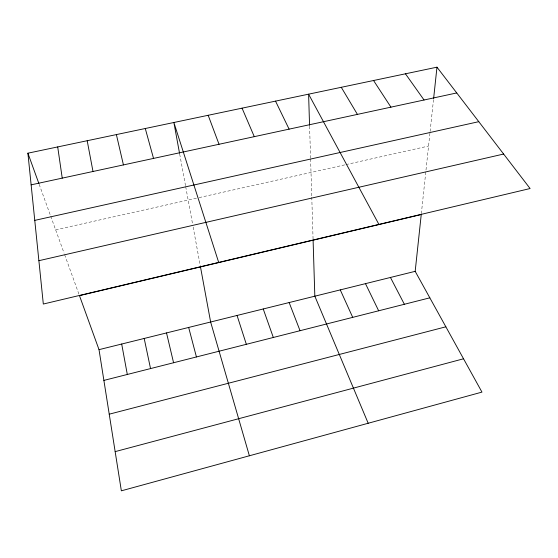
<?xml version="1.0" encoding="UTF-8"?>
<svg xmlns="http://www.w3.org/2000/svg" width="558" height="558" viewBox="0 0 558 558"><rect width="100%" height="100%" fill="white"/><g stroke="black" fill="none" stroke-linecap="round" stroke-linejoin="round"><path stroke-width="0.42" stroke-dasharray="2.79 2.09" d="M421.339 213.672L430.016 132.365M430.106 131.514L433.545 99.254M55.647 229.847L198.292 197.79M199.136 197.595L345.102 164.791M345.946 164.603L428.558 146.036M39.179 184.356L50.443 215.465M50.729 216.26L64.065 253.095M64.651 254.713L78.887 294.052M179.697 154.12L185.542 185.821M185.695 186.658L192.51 223.653M193.145 227.078L200.329 266.082M309.585 126.185L310.569 158.053M310.597 158.904L311.748 196.325M311.776 197.197L313.08 239.347"/><path stroke-width="0.84" d="M415.18 271.334L421.241 214.537L79.466 295.642L99.017 349.65L121.358 490.824L481.966 392.107L415.18 271.334L99.017 349.65M433.636 98.403L436.97 67.176L27.9 153.192L43.315 304.033L530.1 188.534L436.97 67.176M115.15 451.631L463.538 358.787M109.228 414.182L445.856 326.807M103.879 380.403L429.827 297.826M38.886 260.698L503.63 154.043M34.77 220.375L478.792 121.672M31.136 184.844L456.744 92.942M405.45 73.802L424.045 100.001M373.553 80.512L390.935 107.15M341.273 87.299L357.42 114.39M378.91 224.407L308.602 94.169L309.557 125.32M390.447 277.466L404.369 304.27M365.476 283.652L378.666 310.785M275.533 101.124L289.1 129.142M340.268 289.895L352.712 317.363M242.06 108.161L254.288 136.661M368.182 423.257L314.831 296.193L313.101 240.198M289.149 302.555L300.044 330.706M208.176 115.283L219.029 144.271M27.9 153.192L38.893 183.561M263.23 308.972L273.322 337.471M237.052 315.458L246.343 344.307M218.694 262.42L173.873 122.495L179.543 153.29M249.377 455.781L210.631 322.001L200.482 266.926M145.275 128.507L153.534 158.416M188.66 327.441L196.43 356.953M166.521 332.931L173.573 362.742M116.385 134.583L123.43 164.917M144.194 338.455L150.534 368.58M87.194 140.721L92.998 171.487M121.693 344.028L127.308 374.467M57.704 146.928L62.231 178.128"/></g></svg>
